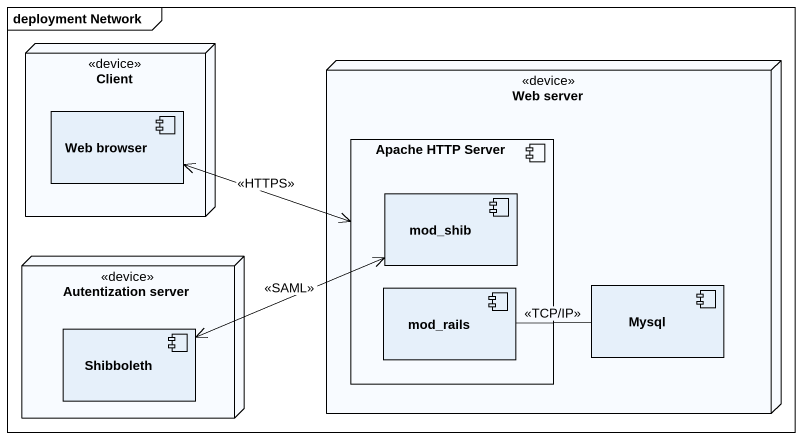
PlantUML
@startuml
mainframe deployment Network
node Client <<device>> {
  component "Web browser" as Web_browser
}
node "Web server" as Web_server <<device>> {
  component "Apache HTTP Server" as Apache_HTTP_Server {
    component mod_shib
    component mod_rails
  }
  component Mysql
}
node "Autentization server" as Autentization_server <<device>> {
  component Shibboleth
}
Web_browser <-right-> Apache_HTTP_Server : <<HTTPS>>
Mysql -left- mod_rails : <<TCP/IP>>
Shibboleth <-right-> mod_shib : <<SAML>>
@enduml
